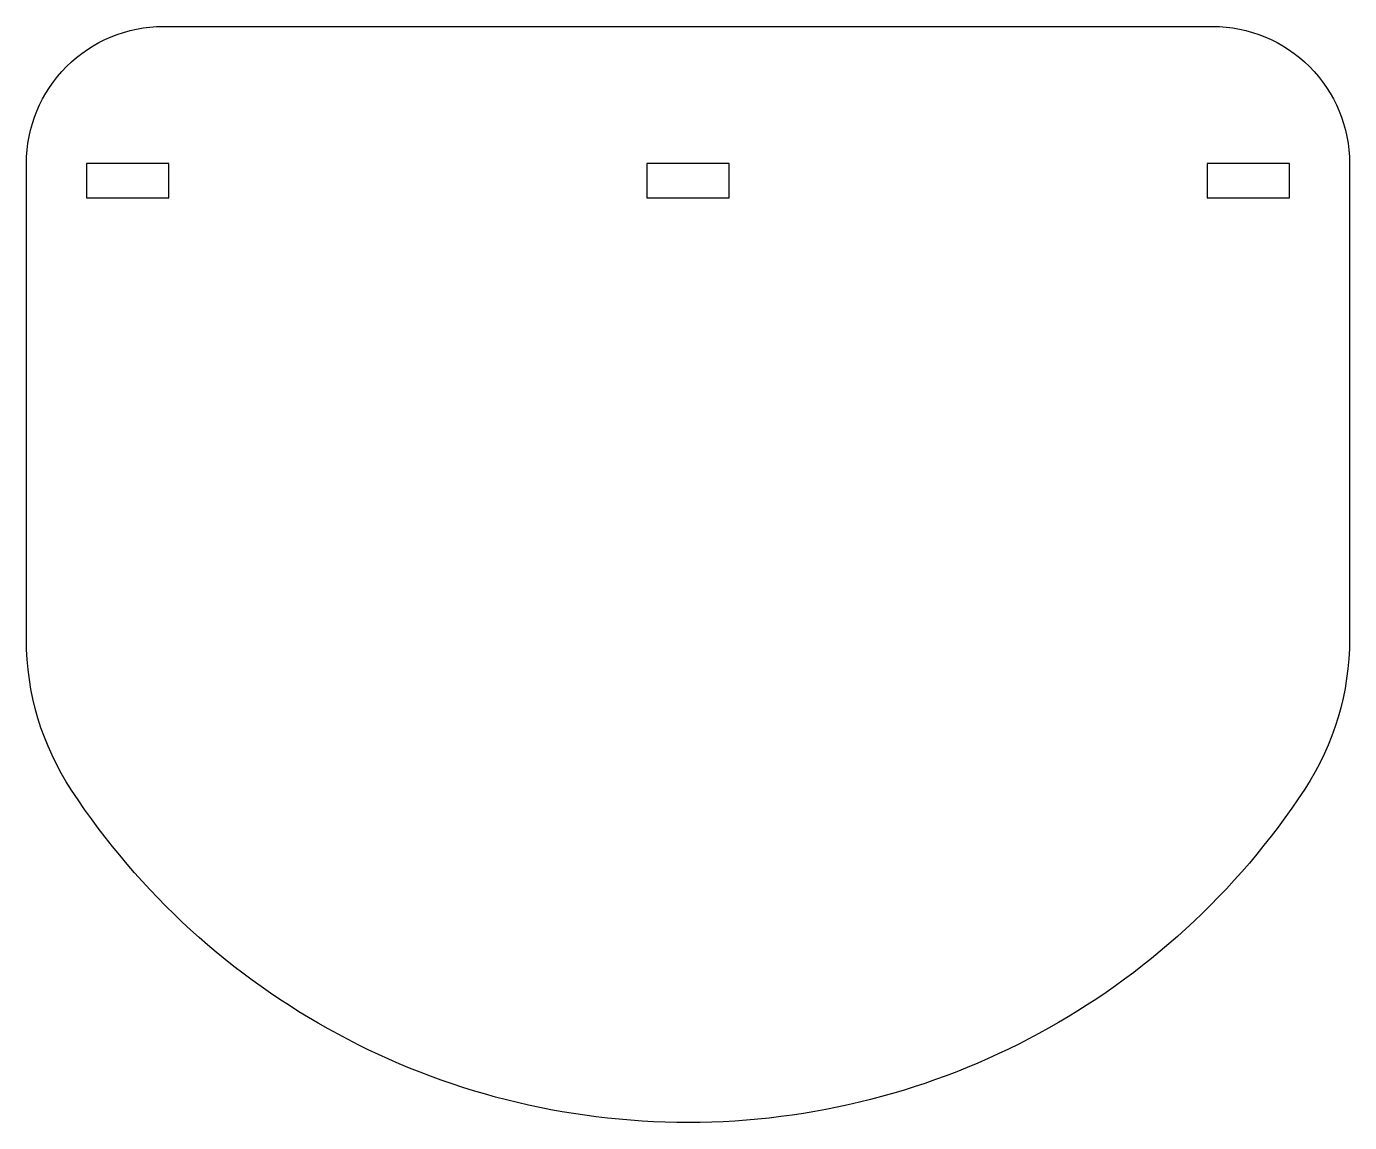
# Model space of a CAD drawing. Header units: inches. Extents: x 0 to 9.66, y -8 to 0.
import ezdxf

# ---------------------------------------------------------------- set-up
doc = ezdxf.new("R2010")
doc.units = ezdxf.units.IN
doc.layers.get('0').update_dxf_attribs({"linetype": 'CONTINUOUS'})

msp = doc.modelspace()

# ---------------------------------------------------------------- linework, layer by layer
msp.add_lwpolyline([(0.3291, -5.5744, -0.1465), (-0.0001, -4.4752), (-0.0001, -1, -0.414214), (1, 0.0001), (8.66, 0.0001, -0.414214), (9.6601, -1), (9.6601, -4.4699, -0.14602), (9.333, -5.5659, -0.539747)], format="xyb", close=True)
for points in [[(0.4391, -1.2499), (1.0389, -1.2499), (1.0389, -1.0001), (0.4391, -1.0001)], [(4.5301, -1.0001), (4.5301, -1.2499), (5.1299, -1.2499), (5.1299, -1.0001)], [(9.2209, -1.2499), (9.2209, -1.0001), (8.6211, -1.0001), (8.6211, -1.2499)]]:
    msp.add_lwpolyline(points, close=True)

doc.saveas('drawing.dxf')
